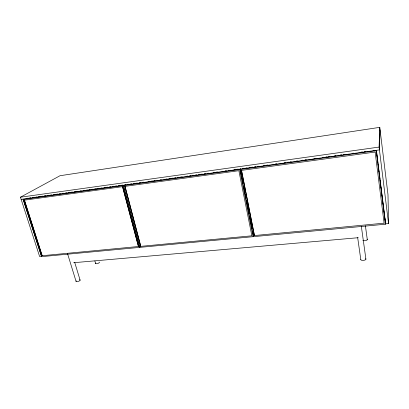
<?xml version="1.0" encoding="UTF-8"?>
<svg xmlns="http://www.w3.org/2000/svg" width="409" height="409" viewBox="0 0 409 409"><rect width="100%" height="100%" fill="white"/><g stroke="black" fill="none" stroke-linecap="round" stroke-linejoin="round"><path stroke-width="0.61" d="M254.429 235.558L241.479 170.328L254.429 235.558L384.117 223.161M380.073 129.806L379.434 149.888L21.15 199.372M376.418 150.302L385.636 223.841L388.55 223.565L379.087 147.076L379.777 127.347L60.016 175.717L20.45 197.21L39.627 256.55L41.483 256.377L23.042 199.111M375.13 152.046L241.428 170.389M240.64 170.701L240.262 168.825L239.654 169.546L123.733 185.528L140.113 247.348L253.105 236.688L253.636 235.722L252.762 231.346M385.457 223.212L385.462 224.204L253.59 236.647L240.155 169.474L240.763 168.759M139.51 247.409L123.114 185.614L23.206 199.393L41.646 256.642L139.51 247.409L140.129 246.78M140.762 246.356L124.985 186.315L140.762 246.356L251.872 235.804L238.856 170.691L124.898 186.376M138.462 246.504L122.552 186.652L138.462 246.504L42.147 255.722L24.397 200.124L42.147 255.722M20.45 197.21L379.087 147.076M27.045 198.314L28.308 198.14M29.571 197.966L30.828 197.792M32.72 197.527L33.983 197.353M35.874 197.092L37.132 196.918M38.395 196.744L40.286 196.484M41.549 196.31L42.807 196.131M44.07 195.957L45.961 195.696M47.853 195.436L49.111 195.262M50.373 195.088L51.636 194.914M53.528 194.653L54.786 194.474M56.048 194.301L57.94 194.04M59.198 193.866L60.46 193.692M62.352 193.431L63.615 193.258M65.506 192.992L66.764 192.818M68.027 192.644L69.29 192.47M71.176 192.21L72.439 192.036M74.331 191.775L75.593 191.601M76.851 191.427L78.114 191.248M80.006 190.988L81.268 190.814M83.155 190.553L84.418 190.379M86.309 190.119L87.572 189.945M88.83 189.766L90.092 189.592M91.984 189.331L93.247 189.157M94.505 188.984L96.396 188.723M97.659 188.549L98.917 188.375M100.808 188.109L102.071 187.936M103.963 187.675L105.225 187.501M106.483 187.327L107.746 187.153M109.638 186.893L110.895 186.719M112.787 186.453L114.05 186.279M115.312 186.105L116.57 185.931M118.462 185.671L119.725 185.497M121.616 185.236L122.874 185.062M124.75 184.802L126.013 184.628M127.276 184.449L128.538 184.275M130.435 184.014L131.693 183.84M133.59 183.58L134.852 183.406M136.115 183.227L137.378 183.053M139.27 182.792L140.532 182.618M142.424 182.358L143.687 182.184M148.109 181.57L149.367 181.397M151.264 181.136L152.526 180.957M153.789 180.783L155.052 180.609M160.098 179.914L161.361 179.735M165.783 179.127L167.046 178.953M168.937 178.692L170.2 178.513M172.092 178.252L173.355 178.079M174.617 177.905L175.88 177.731M177.772 177.465L179.035 177.291M180.297 177.117L182.194 176.857M186.611 176.243L187.874 176.069M189.766 175.809L191.029 175.635M192.291 175.461L193.554 175.287M195.446 175.021L196.709 174.847M198.605 174.587L199.868 174.413M201.131 174.239L202.394 174.065M204.285 173.799L205.548 173.626M207.44 173.365L208.702 173.191M213.12 172.578L214.382 172.404M216.279 172.143L217.542 171.969M225.114 170.921L226.376 170.747M228.273 170.481L229.536 170.308M233.953 169.699L235.216 169.525M237.108 169.26L238.37 169.086M242.655 168.493L243.912 168.319M245.804 168.058L247.067 167.884M248.958 167.624L250.216 167.45M251.479 167.276L252.736 167.102M254.628 166.836L255.891 166.662M257.782 166.402L259.04 166.228M263.452 165.619L264.715 165.446M266.607 165.18L267.864 165.006M275.431 163.963L276.689 163.789M284.255 162.741L285.513 162.567M287.404 162.307L288.667 162.133M289.925 161.959L291.188 161.78M296.228 161.085L297.491 160.911M301.903 160.302L303.161 160.129M305.053 159.863L306.315 159.689M313.877 158.646L315.135 158.472M322.701 157.424L323.959 157.25M325.85 156.99L327.113 156.816M328.371 156.642L329.634 156.463M334.674 155.768L335.937 155.594M340.349 154.985L341.607 154.806M343.499 154.546L344.761 154.372M352.323 153.329L353.586 153.155M361.147 152.107L362.41 151.933M364.301 151.673L365.559 151.499M373.126 150.451L374.383 150.277M240.155 169.474L376.239 150.711L385.462 224.204M24.289 200.185L122.552 186.652M73.697 262.711L358.274 237.706M67.562 253.698L76.033 281.3M74.719 262.43L80.113 280.145M94.868 260.983L95.583 263.427M240.891 171.949L241.514 175.078M242.138 178.201L243.14 183.206M243.764 186.33L244.766 191.335M245.39 194.459L246.013 197.588M246.637 200.712L247.639 205.712M248.263 208.841L249.265 213.841M249.889 216.969L250.512 220.093M251.136 223.222L252.138 228.222M239.654 169.546L253.105 236.688M357.665 237.557L360.789 259.567M361.351 226.376L365.912 259.183M365.406 225.799L367.297 239.618M375.135 151.99L384.117 223.242M385.304 218.973L385.431 220.001M376.352 150.645L376.592 152.537M376.75 153.799L377.461 159.479M377.619 160.742L377.86 162.634M378.018 163.897L378.253 165.788M378.412 167.051L378.647 168.943M378.806 170.205L379.046 172.102M379.204 173.36L379.521 175.885M379.68 177.148L379.915 179.04M380.073 180.303L380.314 182.194M380.472 183.457L380.707 185.354M380.866 186.611L381.101 188.508M381.26 189.771L383.161 204.914M383.32 206.177L385.217 221.32M379.777 127.347L387.993 194.664L388.55 223.565M385.631 222.583L385.636 223.841M365.605 258.698A2.577 1.017 -5.9 0 1 363.606 260.375A2.577 1.017 -5.9 0 1 360.902 259.296M367.006 239.204A2.388 0.869 -6.4 0 1 366.05 240.487A2.388 0.869 -6.4 0 1 362.829 240.441M79.504 279.797A2.127 0.706 -17.7 0 1 79.643 280.753A2.127 0.706 -17.7 0 1 76.912 281.658A2.127 0.706 -17.7 0 1 76.304 280.855M99.09 262.123A1.973 0.629 -16.6 0 1 98.763 263.038A1.973 0.629 -16.6 0 1 96.32 263.723A1.973 0.629 -16.6 0 1 95.803 263.043"/></g></svg>
